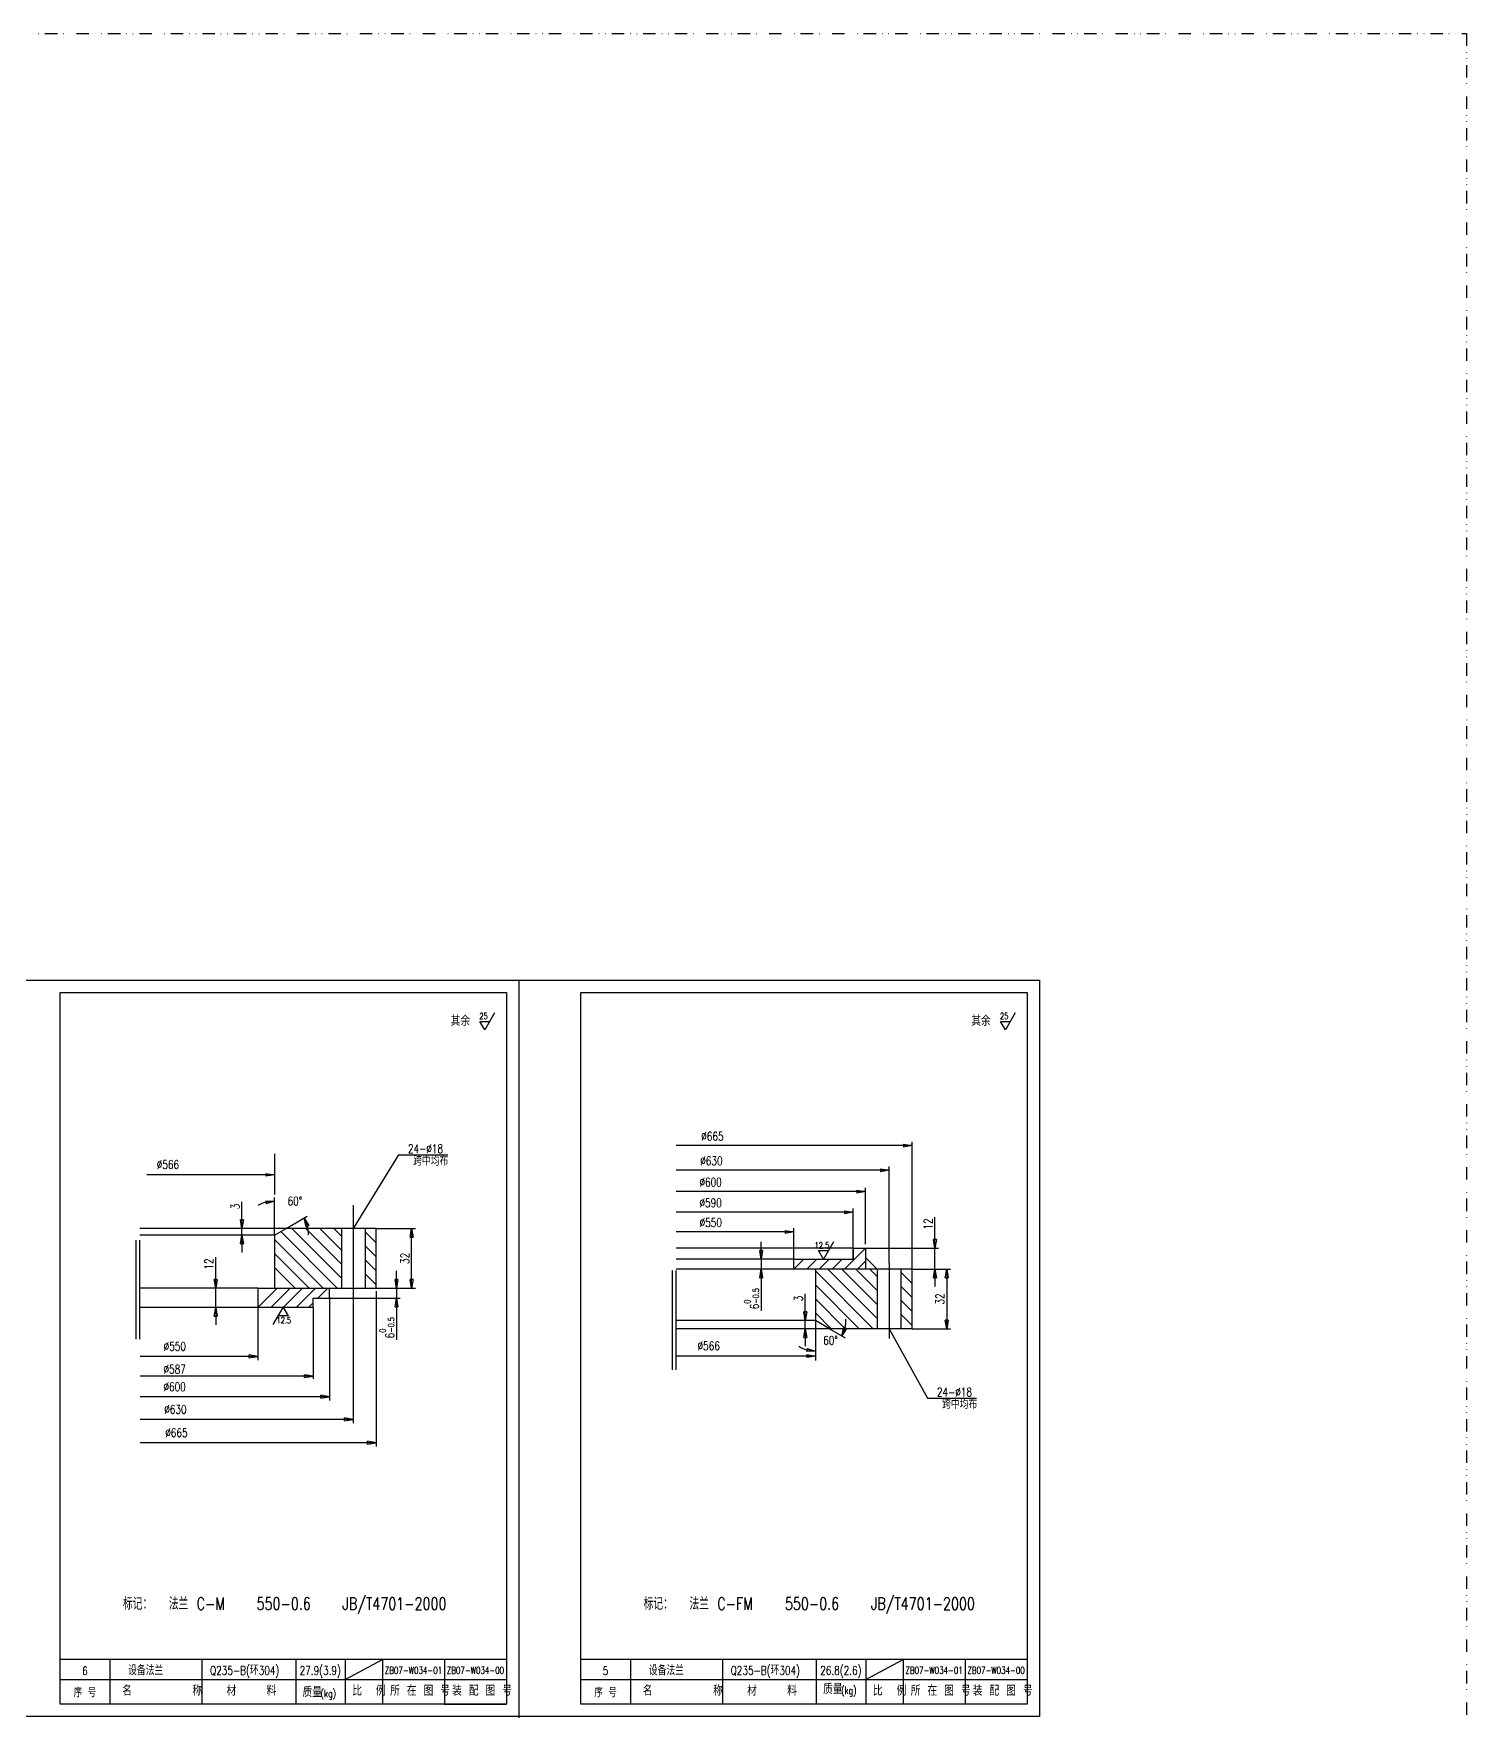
# Model space of a CAD drawing. Header units: millimetres. Extents: x -78 to 2070, y -197 to 1043.
# Drawn here: x 1492 to 2070, y 367 to 1043 of the extents above; entities that cross this region are included whole.
import ezdxf
from ezdxf.enums import TextEntityAlignment as Align

# ---------------------------------------------------------------- set-up
doc = ezdxf.new("R2010")
doc.units = ezdxf.units.MM
doc.header["$LTSCALE"] = 10
doc.linetypes.add('DASHDOT', pattern=[6, 5, -0.5, 0, -0.5])
doc.linetypes.add('DIVIDE', pattern=[1.25, 0.5, -0.25, 0, -0.25, 0, -0.25])
for name, color, linetype in [('1', 2, 'Continuous'), ('2', 1, 'Continuous'), ('3', 2, 'DASHDOT'), ('6', 6, 'DIVIDE')]:
    doc.layers.add(name, color=color, linetype=linetype)
doc.styles.add('HZ', font='txt', dxfattribs={"width": 0.75, "bigfont": 'hztxt'})
doc.dimstyles.new('化工标注$0', dxfattribs={"dimtxt": 3.5, "dimasz": 3.5, "dimexe": 1.5, "dimexo": 0, "dimgap": 1, "dimtad": 1, "dimdsep": 46, "dimtxsty": 'HZ', "dimblk": 'CLOSED', "dimblk2": 'CLOSED', "dimcen": 0, "dimclrd": 256, "dimclre": 256, "dimclrt": 256, "dimadec": 0, "dimazin": 0, "dimtfac": 1, "dimtmove": 0, "dimatfit": 2, "dimfxl": 0, "dimlwd": -1, "dimlwe": -1, "dimarcsym": 0})
doc.dimstyles.new('化工标注$2', dxfattribs={"dimtxt": 3.5, "dimasz": 3.5, "dimexe": 1.5, "dimexo": 0, "dimgap": 1, "dimtad": 1, "dimtih": 1, "dimtoh": 1, "dimdsep": 46, "dimtxsty": 'HZ', "dimblk": 'CLOSED', "dimcen": 0, "dimclrd": 256, "dimclre": 256, "dimclrt": 256, "dimadec": 0, "dimazin": 0, "dimtfac": 1, "dimtofl": 0, "dimtmove": 0, "dimatfit": 0, "dimfxl": 0, "dimlwd": -1, "dimlwe": -1, "dimarcsym": 0})

# ---------------------------------------------------------------- blocks, each defined once
blk = doc.blocks.new('_Closed')
at = {"color": 0, "linetype": 'ByBlock', "lineweight": -2}
for p, q in [((-1, 0.17), (0, 0)), ((-1, 0.17), (-1, -0.17)), ((0, 0), (-1, -0.17)), ((0, 0), (-1, 0))]:
    blk.add_line(p, q, dxfattribs=at)
blk = doc.blocks.new('*D86')
at = {"layer": '1'}
for p, q in [((1785.88, 552.57), (1785.88, 556.07)), ((1799.02, 549.07), (1784.38, 549.07)), ((1785.88, 549.07), (1785.88, 545.02)), ((1799.02, 545.02), (1784.38, 545.02)), ((1785.88, 541.52), (1785.88, 528.19))]:
    blk.add_line(p, q, dxfattribs=at)
at = {"layer": 'Defpoints', "color": 0}
for p in [(1785.88, 549.07), (1799.02, 549.07), (1799.02, 545.02)]:
    blk.add_point(p, dxfattribs=at)
at = {"layer": '1', "xscale": 3.5, "yscale": 3.5, "zscale": 3.5}
for p, rotation in [((1785.88, 549.07), 270), ((1785.88, 545.02), 90)]:
    blk.add_blockref('_Closed', p, dxfattribs=dict(at, rotation=rotation))
at = {"layer": '1', "insert": (1782.02, 533.1), "char_height": 3.5, "attachment_point": 5, "rotation": 90, "style": 'HZ'}
blk.add_mtext('6{\\H0.7x;\\S0^ -0.5;}', dxfattribs=at)
blk = doc.blocks.new('*D87')
at = {"layer": '1'}
for p, q in [((1855.95, 556.99), (1855.95, 565.99)), ((1827.93, 553.49), (1857.45, 553.49)), ((1855.95, 545.02), (1855.95, 553.49)), ((1846.82, 545.02), (1857.45, 545.02)), ((1855.95, 541.52), (1855.95, 538.02))]:
    blk.add_line(p, q, dxfattribs=at)
at = {"layer": 'Defpoints', "color": 0}
for p in [(1827.93, 553.49), (1846.82, 545.02), (1855.95, 545.02)]:
    blk.add_point(p, dxfattribs=at)
at = {"layer": '1', "xscale": 3.5, "yscale": 3.5, "zscale": 3.5}
for p, rotation in [((1855.95, 553.49), 270), ((1855.95, 545.02), 90)]:
    blk.add_blockref('_Closed', p, dxfattribs=dict(at, rotation=rotation))
at = {"layer": '1', "insert": (1853.2, 563.24), "char_height": 3.5, "attachment_point": 5, "rotation": 90, "style": 'HZ'}
blk.add_mtext('12', dxfattribs=at)
blk = doc.blocks.new('*D88')
at = {"layer": '1'}
for p, q in [((1846.82, 545.02), (1862.24, 545.02)), ((1860.74, 541.52), (1860.74, 524.52)), ((1846.82, 521.02), (1862.24, 521.02))]:
    blk.add_line(p, q, dxfattribs=at)
at = {"layer": 'Defpoints', "color": 0}
for p in [(1846.82, 545.02), (1846.82, 521.02), (1860.74, 521.02)]:
    blk.add_point(p, dxfattribs=at)
at = {"layer": '1', "xscale": 3.5, "yscale": 3.5, "zscale": 3.5}
for p, rotation in [((1860.74, 545.02), 90), ((1860.74, 521.02), 270)]:
    blk.add_blockref('_Closed', p, dxfattribs=dict(at, rotation=rotation))
at = {"layer": '1', "insert": (1857.99, 533.02), "char_height": 3.5, "attachment_point": 5, "rotation": 90, "style": 'HZ'}
blk.add_mtext('32', dxfattribs=at)
blk = doc.blocks.new('*D89')
at = {"layer": '1'}
for p, q in [((1803.65, 527.8), (1803.65, 535.05)), ((1807.77, 524.3), (1802.15, 524.3)), ((1813.45, 521.02), (1802.15, 521.02)), ((1803.65, 521.02), (1803.65, 524.3)), ((1803.65, 517.52), (1803.65, 514.02))]:
    blk.add_line(p, q, dxfattribs=at)
at = {"layer": 'Defpoints', "color": 0}
for p in [(1803.65, 524.3), (1807.77, 524.3), (1813.45, 521.02)]:
    blk.add_point(p, dxfattribs=at)
at = {"layer": '1', "xscale": 3.5, "yscale": 3.5, "zscale": 3.5}
for p, rotation in [((1803.65, 524.3), 270), ((1803.65, 521.02), 90)]:
    blk.add_blockref('_Closed', p, dxfattribs=dict(at, rotation=rotation))
at = {"layer": '1', "insert": (1800.9, 533.18), "char_height": 3.5, "attachment_point": 5, "rotation": 90, "style": 'HZ'}
blk.add_mtext('3', dxfattribs=at)
blk = doc.blocks.new('*D90')
at = {"layer": '1'}
for p, q in [((1807.77, 524.3), (1807.77, 510.47)), ((1813.45, 521.02), (1819.75, 517.39))]:
    blk.add_line(p, q, dxfattribs=at)
for start, end in [(346.32236, 2.64472), (237.35528, 253.67764)]:
    blk.add_arc((1807.77, 524.3), 12.33, start, end, dxfattribs=at)
at = {"layer": 'Defpoints', "color": 0}
for p in [(1807.77, 545.02), (1807.77, 524.3), (1807.77, 524.3), (1813.45, 521.02), (1815.7, 514.86)]:
    blk.add_point(p, dxfattribs=at)
at = {"layer": '1', "xscale": 3.5, "yscale": 3.5, "zscale": 3.5}
for p, rotation in [((1818.45, 518.14), 248.1611807595977), ((1807.77, 511.97), 351.8388192404233)]:
    blk.add_blockref('_Closed', p, dxfattribs=dict(at, rotation=rotation))
at = {"layer": '1', "insert": (1813.85, 516.33), "char_height": 3.5, "attachment_point": 5, "style": 'HZ'}
blk.add_mtext('60°', dxfattribs=at)
blk = doc.blocks.new('*D91')
at = {"layer": '1'}
for p, q in [((1638.8, 540.9), (1638.8, 544.4)), ((1630.62, 537.4), (1640.3, 537.4)), ((1638.8, 537.4), (1638.8, 533.31)), ((1611.8, 533.31), (1640.3, 533.31)), ((1638.8, 529.81), (1638.8, 516.48))]:
    blk.add_line(p, q, dxfattribs=at)
at = {"layer": 'Defpoints', "color": 0}
for p in [(1630.62, 537.4), (1638.8, 537.4), (1611.8, 533.31)]:
    blk.add_point(p, dxfattribs=at)
at = {"layer": '1', "xscale": 3.5, "yscale": 3.5, "zscale": 3.5}
for p, rotation in [((1638.8, 537.4), 270), ((1638.8, 533.31), 90)]:
    blk.add_blockref('_Closed', p, dxfattribs=dict(at, rotation=rotation))
at = {"layer": '1', "insert": (1634.94, 521.4), "char_height": 3.5, "attachment_point": 5, "rotation": 90, "style": 'HZ'}
blk.add_mtext('6{\\H0.7x;\\S0^ -0.5;}', dxfattribs=at)
blk = doc.blocks.new('*D92')
at = {"layer": '1'}
for p, q in [((1565.9, 540.86), (1565.9, 549.86)), ((1582.88, 537.36), (1564.4, 537.36)), ((1565.9, 529.61), (1565.9, 537.36)), ((1582.88, 529.61), (1564.4, 529.61)), ((1565.9, 526.11), (1565.9, 522.61))]:
    blk.add_line(p, q, dxfattribs=at)
at = {"layer": 'Defpoints', "color": 0}
for p in [(1565.9, 537.36), (1582.88, 537.36), (1582.88, 529.61)]:
    blk.add_point(p, dxfattribs=at)
at = {"layer": '1', "xscale": 3.5, "yscale": 3.5, "zscale": 3.5}
for p, rotation in [((1565.9, 537.36), 270), ((1565.9, 529.61), 90)]:
    blk.add_blockref('_Closed', p, dxfattribs=dict(at, rotation=rotation))
at = {"layer": '1', "insert": (1563.15, 547.11), "char_height": 3.5, "attachment_point": 5, "rotation": 90, "style": 'HZ'}
blk.add_mtext('12', dxfattribs=at)
blk = doc.blocks.new('*D93')
at = {"layer": '1'}
for p, q in [((1630.62, 561.4), (1646.41, 561.4)), ((1644.91, 540.9), (1644.91, 557.9)), ((1630.62, 537.4), (1646.41, 537.4))]:
    blk.add_line(p, q, dxfattribs=at)
at = {"layer": 'Defpoints', "color": 0}
for p in [(1630.62, 561.4), (1644.91, 561.4), (1630.62, 537.4)]:
    blk.add_point(p, dxfattribs=at)
at = {"layer": '1', "xscale": 3.5, "yscale": 3.5, "zscale": 3.5}
for p, rotation in [((1644.91, 561.4), 90), ((1644.91, 537.4), 270)]:
    blk.add_blockref('_Closed', p, dxfattribs=dict(at, rotation=rotation))
at = {"layer": '1', "insert": (1642.16, 549.4), "char_height": 3.5, "attachment_point": 5, "rotation": 90, "style": 'HZ'}
blk.add_mtext('32', dxfattribs=at)
blk = doc.blocks.new('*D94')
at = {"layer": '1'}
for p, q in [((1576.44, 564.9), (1576.44, 572.15)), ((1594.24, 561.4), (1574.94, 561.4)), ((1576.44, 558.74), (1576.44, 561.4)), ((1589.62, 558.74), (1574.94, 558.74)), ((1576.44, 555.24), (1576.44, 551.74))]:
    blk.add_line(p, q, dxfattribs=at)
at = {"layer": 'Defpoints', "color": 0}
for p in [(1576.44, 561.4), (1594.24, 561.4), (1589.62, 558.74)]:
    blk.add_point(p, dxfattribs=at)
at = {"layer": '1', "xscale": 3.5, "yscale": 3.5, "zscale": 3.5}
for p, rotation in [((1576.44, 561.4), 270), ((1576.44, 558.74), 90)]:
    blk.add_blockref('_Closed', p, dxfattribs=dict(at, rotation=rotation))
at = {"layer": '1', "insert": (1573.69, 570.28), "char_height": 3.5, "attachment_point": 5, "rotation": 90, "style": 'HZ'}
blk.add_mtext('3', dxfattribs=at)
blk = doc.blocks.new('*D95')
at = {"layer": '1'}
for p, q in [((1589.62, 558.74), (1589.62, 573.96)), ((1594.24, 561.4), (1602.81, 566.35))]:
    blk.add_line(p, q, dxfattribs=at)
for start, end in [(104.65175, 119.3035), (0.6965, 15.34825)]:
    blk.add_arc((1589.62, 558.74), 13.72, start, end, dxfattribs=at)
at = {"layer": 'Defpoints', "color": 0}
for p in [(1594.32, 571.63), (1594.24, 561.4), (1589.62, 558.74), (1589.62, 558.74), (1589.62, 537.37)]:
    blk.add_point(p, dxfattribs=at)
at = {"layer": '1', "xscale": 3.5, "yscale": 3.5, "zscale": 3.5}
for p, rotation in [((1589.62, 572.46), 7.32587559807929), ((1601.51, 565.6), 112.6741244019006)]:
    blk.add_blockref('_Closed', p, dxfattribs=dict(at, rotation=rotation))
at = {"layer": '1', "insert": (1597.79, 572.52), "char_height": 3.5, "attachment_point": 5, "style": 'HZ'}
blk.add_mtext('60°', dxfattribs=at)

msp = doc.modelspace()

# ---------------------------------------------------------------- linework, layer by layer
at = {"layer": '1'}
for p, q in [((1688.13, 661.556), (1688.13, 67.556)), ((1846.816, 545.02), (1846.816, 596.357)), ((1589.625, 591.562), (1589.625, 575.189)), ((1639.649, 591.117), (1621.32, 561.403)), ((1639.649, 591.117), (1659.431, 591.117)), ((1843.316, 594.857), (1751.556, 594.857)), ((1586.125, 583.086), (1538.056, 583.086)), ((1833.953, 584.934), (1751.556, 584.934)), ((1837.453, 547.435), (1837.453, 586.434)), ((1824.434, 576.342), (1751.556, 576.342)), ((1827.934, 555.122), (1827.934, 577.842)), ((1823.022, 552.991), (1823.022, 569.516)), ((1596.553, 561.403), (1616.542, 541.419)), ((1616.542, 547.075), (1602.21, 561.403)), ((1607.868, 561.403), (1616.542, 552.731)), ((1616.542, 558.387), (1613.526, 561.403)), ((1819.522, 568.016), (1751.556, 568.016)), ((1799.016, 549.073), (1799.016, 561.545)), ((1589.625, 557.016), (1609.244, 537.403)), ((1614.902, 537.403), (1592.12, 560.178)), ((1630.625, 555.621), (1626.098, 560.146)), ((1795.516, 560.045), (1751.556, 560.045)), ((1603.587, 537.403), (1589.625, 551.36)), ((1626.098, 554.49), (1630.625, 549.965)), ((1630.625, 544.309), (1626.098, 548.834)), ((1799.016, 545.02), (1803.069, 549.073)), ((1804.287, 545.02), (1808.339, 549.073)), ((1809.238, 545.02), (1813.291, 549.073)), ((1814.509, 545.02), (1818.562, 549.073)), ((1819.46, 545.02), (1827.934, 553.493)), ((1824.731, 545.02), (1827.934, 548.223)), ((1832.675, 545.02), (1827.934, 549.762)), ((1589.625, 545.704), (1597.929, 537.403)), ((1626.098, 543.178), (1630.625, 538.653)), ((1831.093, 521.02), (1807.772, 544.335)), ((1812.744, 545.02), (1832.675, 525.095)), ((1832.675, 530.751), (1818.401, 545.02)), ((1824.059, 545.02), (1832.675, 536.407)), ((1832.675, 542.063), (1829.717, 545.02)), ((1846.816, 539.238), (1842.232, 543.821)), ((1582.883, 529.613), (1590.64, 537.37)), ((1588.153, 529.613), (1595.915, 537.374)), ((1593.105, 529.613), (1600.871, 537.378)), ((1598.376, 529.613), (1606.146, 537.383)), ((1607.013, 533.298), (1611.101, 537.387)), ((1626.217, 537.403), (1626.098, 537.522)), ((1630.625, 536.103), (1630.625, 473.527)), ((1807.772, 538.679), (1825.435, 521.02)), ((1842.232, 538.165), (1846.816, 533.582)), ((1582.825, 529.397), (1582.825, 508.358)), ((1603.327, 529.613), (1605.218, 531.503)), ((1605.218, 529.613), (1605.218, 500.845)), ((1611.742, 533.298), (1611.742, 492.061)), ((1819.778, 521.02), (1807.772, 533.023)), ((1846.816, 527.926), (1842.232, 532.509)), ((1621.32, 527.052), (1621.262, 482.944)), ((1807.772, 527.367), (1814.12, 521.02)), ((1807.772, 524.633), (1807.772, 508.26)), ((1837.453, 521.02), (1853.006, 492.968)), ((1842.232, 526.853), (1846.816, 522.27)), ((1842.408, 521.02), (1842.232, 521.197)), ((1579.325, 509.858), (1535.365, 509.858)), ((1804.272, 509.968), (1751.556, 509.968)), ((1603.331, 501.887), (1535.365, 501.887)), ((1608.242, 493.561), (1535.365, 493.561)), ((1853.006, 492.968), (1872.788, 492.968)), ((1617.762, 484.444), (1535.365, 484.444)), ((1627.125, 475.027), (1535.365, 475.027)), ((1523.13, 387.556), (1523.13, 369.556)), ((1560.231, 387.556), (1560.231, 369.556)), ((1598.13, 387.556), (1598.13, 369.556)), ((1618.13, 387.556), (1618.13, 369.556)), ((1618.13, 379.556), (1633.13, 387.556)), ((1633.13, 387.556), (1633.13, 369.556)), ((1658.13, 387.556), (1658.13, 369.556)), ((1733.13, 387.556), (1733.13, 369.556)), ((1770.231, 387.556), (1770.231, 369.556)), ((1808.13, 387.556), (1808.13, 369.556)), ((1828.13, 387.556), (1828.13, 369.556)), ((1828.13, 379.556), (1843.13, 387.556)), ((1843.13, 387.556), (1843.13, 369.556)), ((1868.13, 387.556), (1868.13, 369.556)), ((1503.13, 379.556), (1683.13, 379.556)), ((1713.13, 379.556), (1893.13, 379.556)), ((1658.13, 369.556), (1683.13, 369.556))]:
    msp.add_line(p, q, dxfattribs=at)
msp.add_lwpolyline([(1478.13, 364.556), (1478.13, 661.556), (1898.13, 661.556), (1898.13, 364.556)], close=True, dxfattribs=at)
for points in [[(1678.381, 648.444), (1674.381, 641.515), (1672.381, 644.98), (1676.381, 644.98)], [(1888.381, 648.444), (1884.381, 641.515), (1882.381, 644.98), (1886.381, 644.98)], [(1815.019, 556.001), (1811.019, 549.073), (1809.019, 552.537), (1813.019, 552.537)], [(1589.105, 522.684), (1593.105, 529.613), (1595.105, 526.149), (1591.105, 526.149)]]:
    msp.add_lwpolyline(points, dxfattribs=at)
for points in [[(1832.675, 545.02), (1827.934, 549.762), (1827.934, 545.02), (1832.675, 545.02)], [(1611.8, 533.298), (1611.8, 537.403), (1616.542, 537.403), (1611.742, 533.298)], [(1616.542, 537.403), (1611.8, 537.387), (1611.742, 533.298), (1616.542, 537.403)]]:
    msp.add_solid(points, dxfattribs=at)
at = {"layer": '2'}
for p, q in [((1594.242, 561.403), (1535.266, 561.403)), ((1589.625, 558.737), (1594.242, 561.403)), ((1630.625, 561.403), (1594.242, 561.403)), ((1616.542, 561.395), (1616.542, 537.395)), ((1626.098, 561.395), (1626.098, 537.395)), ((1630.625, 537.403), (1630.625, 561.403)), ((1589.625, 558.737), (1535.266, 558.737)), ((1589.625, 558.737), (1589.625, 537.369)), ((1823.022, 553.497), (1751.556, 553.497)), ((1799.016, 549.073), (1751.556, 549.073)), ((1799.016, 549.073), (1823.022, 549.073)), ((1799.016, 545.02), (1799.016, 549.073)), ((1823.022, 553.497), (1827.934, 553.497)), ((1823.022, 549.073), (1823.022, 553.497)), ((1823.022, 552.991), (1823.022, 549.073)), ((1827.934, 553.497), (1827.934, 545.02)), ((1799.016, 545.02), (1751.556, 545.02)), ((1846.816, 545.02), (1799.016, 545.02)), ((1807.772, 545.02), (1807.772, 524.301)), ((1832.675, 545.02), (1832.675, 521.02)), ((1842.232, 545.02), (1842.232, 521.02)), ((1846.816, 521.02), (1846.816, 545.02)), ((1582.883, 537.363), (1535.266, 537.363)), ((1582.883, 537.363), (1630.625, 537.403)), ((1582.883, 537.363), (1582.883, 529.613)), ((1611.8, 533.298), (1611.8, 537.403)), ((1582.883, 529.613), (1535.266, 529.613)), ((1605.218, 529.613), (1582.883, 529.613)), ((1597.959, 529.613), (1597.83, 529.613)), ((1605.218, 529.613), (1605.218, 533.298)), ((1605.218, 533.298), (1611.8, 533.298)), ((1807.772, 524.301), (1751.556, 524.301)), ((1813.454, 521.02), (1751.556, 521.02)), ((1813.454, 521.02), (1807.772, 524.301)), ((1846.816, 521.02), (1813.454, 521.02)), ((1713.13, 369.556), (1713.13, 429.556)), ((1683.13, 387.556), (1503.13, 387.556)), ((1893.13, 387.556), (1713.13, 387.556))]:
    msp.add_line(p, q, dxfattribs=at)
for points in [[(1503.13, 369.556), (1503.13, 656.556), (1683.13, 656.556), (1683.13, 369.556)], [(1503.13, 369.556), (1503.13, 656.556), (1683.13, 656.556), (1683.13, 369.556)], [(1713.13, 369.556), (1713.13, 656.556), (1893.13, 656.556), (1893.13, 369.556)]]:
    msp.add_lwpolyline(points, close=True, dxfattribs=at)
at = {"layer": '3'}
for p, q in [((1621.32, 570.874), (1621.32, 527.052)), ((1837.453, 547.435), (1837.453, 517.113))]:
    msp.add_line(p, q, dxfattribs=at)
at = {"layer": '6', "ltscale": 8}
for p, q in [((1533.766, 516.779), (1533.766, 574.138)), ((1535.266, 516.779), (1535.266, 574.138)), ((1750.056, 504.45), (1750.056, 561.808)), ((1751.556, 504.45), (1751.556, 561.808))]:
    msp.add_line(p, q, dxfattribs=at)
at = {"layer": '6'}
msp.add_lwpolyline([(-77.797, 1043.386), (2070.367, 1043.386), (2070.367, -196.857), (-77.797, -196.857)], close=True, dxfattribs=at)

# ---------------------------------------------------------------- block references
at = {"layer": '1', "xscale": 3.5, "yscale": 3.5, "zscale": 3.5}
for p in [(1846.816, 594.857), (1589.625, 583.086), (1837.453, 584.934), (1827.934, 576.342), (1823.022, 568.016), (1799.016, 560.045), (1807.772, 509.968)]:
    msp.add_blockref('_Closed', p, dxfattribs=at)
at = {"layer": '1', "xscale": -3.5, "yscale": 3.5, "zscale": 3.5, "rotation": 180}
for p in [(1582.825, 509.858), (1605.218, 501.887), (1611.742, 493.561), (1621.262, 484.444), (1630.625, 475.027)]:
    msp.add_blockref('_Closed', p, dxfattribs=at)

# ---------------------------------------------------------------- texts
at = {"layer": '1', "style": 'HZ', "width": 0.75}
for p in [(1668.447, 643.175), (1878.447, 643.175)]:
    msp.add_text('其余', height=4, dxfattribs=at).set_placement(p, align=Align.RIGHT)
for s, p in [('25', (1673.898, 645.873)), ('25', (1883.898, 645.873)), ('12.5', (1810.4, 553.401)), ('12.5', (1593.332, 523.192))]:
    msp.add_text(s, height=2.5, dxfattribs=at).set_placement(p, align=Align.CENTER)
for s, height, p in [('24-%%C18', 3.5, (1643.406, 591.875)), ('%%C665', 3.5, (1761.717, 596.884)), ('%%C566', 3.5, (1542.081, 585.482)), ('跨中均布', 3.5, (1645.493, 586.802)), ('%%C630', 3.5, (1761.316, 586.961)), ('%%C600', 3.5, (1760.981, 578.368)), ('%%C590', 3.5, (1760.998, 570.043)), ('%%C550', 3.5, (1761.063, 562.072)), ('%%C550', 3.5, (1544.872, 512.157)), ('%%C566', 3.5, (1760.228, 512.364)), ('%%C587', 3.5, (1544.807, 502.924)), ('%%C600', 3.5, (1544.79, 495.861)), ('24-%%C18', 3.5, (1856.762, 493.726)), ('%%C630', 3.5, (1545.125, 486.743)), ('跨中均布', 3.5, (1858.85, 488.653)), ('%%C665', 3.5, (1545.526, 477.327)), ('标记：  法兰 C-M   550-0.6   JB/T4701-2000', 5, (1528.449, 407.645)), ('标记：  法兰 C-FM   550-0.6   JB/T4701-2000', 5, (1738.449, 407.645)), ('Q235-B(环304)', 3.5, (1563.584, 381.446)), ('27.9(3.9)', 3.5, (1599.713, 381.446)), ('Q235-B(环304)', 3.5, (1773.584, 381.446)), ('26.8(2.6)', 3.5, (1809.713, 381.446)), ('设备法兰', 3.5, (1530.552, 381.328)), ('ZB07-W034-01', 2.8, (1634.071, 381.848)), ('ZB07-W034-00', 2.8, (1659.071, 381.848)), ('设备法兰', 3.5, (1740.552, 381.328)), ('ZB07-W034-01', 2.8, (1844.071, 381.848)), ('ZB07-W034-00', 2.8, (1869.071, 381.848)), ('名        称', 4.2, (1528.129, 373.011)), ('材    料  ', 4.2, (1570.226, 373.011)), ('质量', 4.2, (1600.867, 372.42)), ('(kg)', 3, (1608.217, 372.42)), ('比  例', 4.2, (1620.962, 373.011)), ('所 在 图 号', 4.2, (1636.215, 373.011)), ('装 配 图 号', 4.2, (1661.215, 373.011)), ('名        称', 4.2, (1738.129, 373.011)), ('材    料  ', 4.2, (1780.226, 373.011)), ('质量', 4.2, (1810.847, 373.663)), ('(kg)', 3, (1818.197, 373.663)), ('比  例', 4.2, (1830.962, 373.011)), ('所 在 图 号', 4.2, (1846.215, 373.011)), ('装 配 图 号', 4.2, (1871.215, 373.011))]:
    msp.add_text(s, height=height, dxfattribs=at).set_placement(p)
for s, p in [('6', (1513.13, 383.056)), ('5', (1723.13, 383.056)), ('序 号', (1513.13, 374.556)), ('序 号', (1723.13, 374.556))]:
    msp.add_text(s, height=3.36, dxfattribs=at).set_placement(p, align=Align.MIDDLE)

# ---------------------------------------------------------------- dimensions: what is measured, and where the dimension line sits
at = {"layer": '1'}
for base, p1, p2, text, picture, middle in [((1576.445, 561.403), (1589.625, 558.737), (1594.242, 561.403), '3', '*D94', (1573.695, 570.278)), ((1644.915, 561.403), (1630.625, 537.403), (1630.625, 561.403), '32', '*D93', (1642.165, 549.403)), ((1565.897, 537.363), (1582.883, 529.613), (1582.883, 537.363), '12', '*D92', (1563.147, 547.113)), ((1860.737, 521.02), (1846.816, 545.02), (1846.816, 521.02), '32', '*D88', (1857.987, 533.02)), ((1803.651, 524.301), (1813.454, 521.02), (1807.772, 524.301), '3', '*D89', (1800.901, 533.176))]:
    dim = msp.add_linear_dim(base=base, p1=p1, p2=p2, angle=90, text=text, dimstyle='化工标注$0', dxfattribs=at)
    dim.commit()
    dim.dimension.update_dxf_attribs({"geometry": picture, "text_midpoint": middle})
for base, line1, line2, picture, middle in [((1594.319, 571.634), ((1589.625, 558.737), (1594.242, 561.403)), ((1589.625, 558.737), (1589.625, 537.369)), '*D95', (1597.794, 569.765)), ((1815.696, 514.858), ((1813.454, 521.02), (1807.772, 524.301)), ((1807.772, 545.02), (1807.772, 524.301)), '*D90', (1813.853, 513.578))]:
    dim = msp.add_angular_dim_2l(base=base, line1=line1, line2=line2, dimstyle='化工标注$2', dxfattribs=at)
    dim.commit()
    dim.dimension.update_dxf_attribs({"geometry": picture, "text_midpoint": middle, "dimtype": 162})
for base, p1, p2, text, picture, middle in [((1855.948, 545.02), (1827.934, 553.493), (1846.816, 545.02), '12', '*D87', (1855.948, 563.243)), ((1785.88, 549.073), (1799.016, 545.02), (1799.016, 549.073), '6{\\H0.7x;\\S0^ -0.5;}', '*D86', (1785.88, 533.105)), ((1638.802, 537.403), (1611.8, 533.311), (1630.625, 537.403), '6{\\H0.7x;\\S0^ -0.5;}', '*D91', (1638.802, 521.395))]:
    dim = msp.add_linear_dim(base=base, p1=p1, p2=p2, angle=90, text=text, dimstyle='化工标注$0', dxfattribs=at)
    dim.commit()
    dim.dimension.update_dxf_attribs({"geometry": picture, "text_midpoint": middle, "dimtype": 160})

doc.saveas('drawing.dxf')
